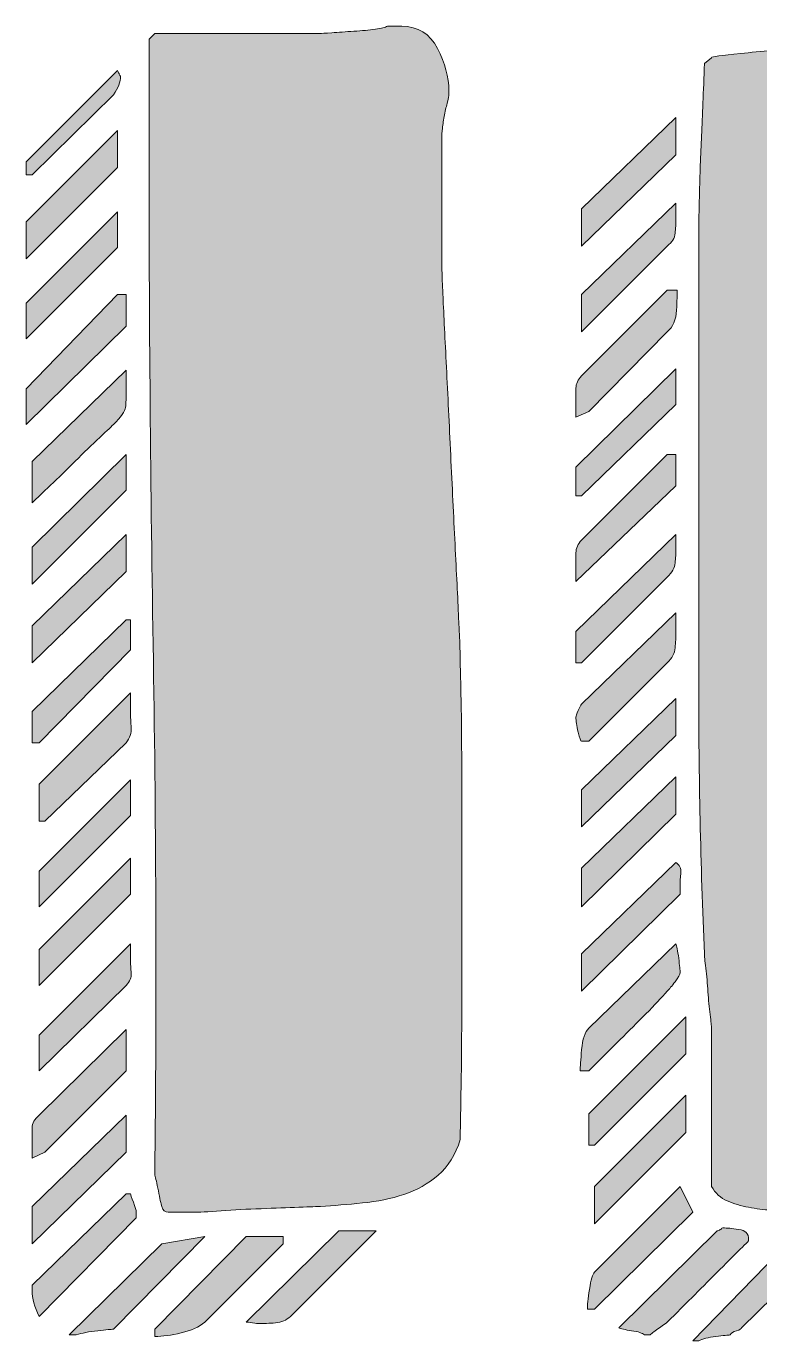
# Model space of a CAD drawing. Header units: inches. Extents: x 61 to 439, y -460 to -39.
# Drawn here: x 195.1 to 250, y -450.1 to -351.6 of the extents above; entities that cross this region are included whole.
import ezdxf

# ---------------------------------------------------------------- set-up
doc = ezdxf.new("R2010")
doc.units = ezdxf.units.IN
doc.header["$MEASUREMENT"] = 0
doc.layers.add('Layer 1', color=7, linetype='Continuous')

# ---------------------------------------------------------------- blocks, each defined once
blk = doc.blocks.new('block 3')
at = {"layer": 'Layer 1', "true_color": 0x0b0b0b}
h = blk.add_hatch(color=28, dxfattribs=at)
h.dxf.hatch_style = 2
edge = h.paths.add_edge_path()
edge.add_spline(control_points=[(201.902, -354.882), (201.902, -354.953), (201.938, -355.026), (202.011, -355.096), (202.011, -355.167), (202.045, -355.24), (202.117, -355.31), (202.117, -355.738), (201.938, -356.203), (201.583, -356.701), (201.583, -356.701), (195.484, -362.692), (195.484, -362.692), (195.484, -362.692), (195.056, -362.692), (195.056, -362.692), (195.056, -362.692), (195.056, -361.73), (195.056, -361.73), (195.056, -361.73), (201.902, -354.882), (201.902, -354.882)], knot_values=[0, 0, 0, 0, 1, 1, 1, 2, 2, 2, 3, 3, 3, 4, 4, 4, 5, 5, 5, 6, 6, 6, 7, 7, 7, 7], degree=3, periodic=1)
h.paths.add_polyline_path([(201.902, -359.376), (201.902, -362.158), (195.056, -369.005), (195.056, -366.223)])
h.paths.add_polyline_path([(201.902, -365.474), (201.902, -368.149), (195.056, -374.998), (195.056, -372.322)])
h.paths.add_polyline_path([(201.902, -371.681), (202.545, -371.681), (202.545, -374.035), (195.056, -381.417), (195.056, -378.743)])
edge = h.paths.add_edge_path()
edge.add_spline(control_points=[(202.545, -377.351), (202.545, -377.351), (202.545, -378.743), (202.545, -378.743), (202.545, -379.384), (202.527, -379.849), (202.491, -380.134), (202.455, -380.419), (202.151, -380.847), (201.583, -381.417), (201.367, -381.631), (200.957, -382.024), (200.35, -382.594), (199.745, -383.166), (199.12, -383.771), (198.479, -384.413), (197.838, -385.055), (197.231, -385.643), (196.66, -386.178), (196.089, -386.714), (195.697, -387.088), (195.484, -387.302), (195.484, -387.302), (195.484, -384.199), (195.484, -384.199), (195.484, -384.199), (202.545, -377.351), (202.545, -377.351)], knot_values=[0, 0, 0, 0, 1, 1, 1, 2, 2, 2, 3, 3, 3, 4, 4, 4, 5, 5, 5, 6, 6, 6, 7, 7, 7, 8, 8, 8, 9, 9, 9, 9], degree=3, periodic=1)
h.paths.add_polyline_path([(202.545, -383.664), (202.545, -386.339), (195.484, -393.401), (195.484, -390.619)])
h.paths.add_polyline_path([(202.545, -389.656), (202.545, -392.438), (195.484, -399.285), (195.484, -396.503)])
h.paths.add_polyline_path([(202.545, -396.076), (202.865, -396.076), (202.865, -398.323), (196.018, -405.278), (195.484, -405.278), (195.484, -402.924)])
edge = h.paths.add_edge_path()
edge.add_spline(control_points=[(202.545, -429.887), (202.545, -429.887), (196.447, -435.986), (196.447, -435.986), (196.447, -435.986), (195.484, -436.414), (195.484, -436.414), (195.484, -436.414), (195.484, -435.237), (195.484, -435.237), (195.484, -434.88), (195.484, -434.525), (195.484, -434.167), (195.484, -433.811), (195.661, -433.49), (196.018, -433.204), (196.018, -433.204), (202.545, -426.784), (202.545, -426.784), (202.545, -426.784), (202.545, -429.887), (202.545, -429.887)], knot_values=[0, 0, 0, 0, 1, 1, 1, 2, 2, 2, 3, 3, 3, 4, 4, 4, 5, 5, 5, 6, 6, 6, 7, 7, 7, 7], degree=3, periodic=1)
h.paths.add_polyline_path([(202.545, -433.204), (202.545, -435.986), (195.484, -442.834), (195.484, -440.051)])
edge = h.paths.add_edge_path()
edge.add_spline(control_points=[(195.484, -445.936), (195.484, -445.936), (202.545, -439.089), (202.545, -439.089), (202.545, -439.089), (202.652, -439.089), (202.652, -439.089), (202.652, -439.089), (202.865, -439.089), (202.865, -439.089), (202.865, -439.161), (202.935, -439.375), (203.08, -439.731), (203.221, -440.087), (203.293, -440.336), (203.293, -440.48), (203.293, -440.48), (203.293, -440.8), (203.293, -440.8), (203.293, -440.8), (203.293, -440.908), (203.293, -440.908), (203.293, -440.908), (196.018, -448.29), (196.018, -448.29), (195.661, -447.576), (195.484, -446.934), (195.484, -446.364), (195.484, -446.364), (195.484, -445.936), (195.484, -445.936)], knot_values=[0, 0, 0, 0, 1, 1, 1, 2, 2, 2, 3, 3, 3, 4, 4, 4, 5, 5, 5, 6, 6, 6, 7, 7, 7, 8, 8, 8, 9, 9, 9, 10, 10, 10, 10], degree=3, periodic=1)
edge = h.paths.add_edge_path()
edge.add_spline(control_points=[(202.865, -401.533), (202.865, -401.533), (202.865, -402.924), (202.865, -402.924), (202.865, -403.352), (202.883, -403.763), (202.919, -404.154), (202.953, -404.547), (202.829, -404.922), (202.545, -405.278), (202.545, -405.278), (196.447, -411.162), (196.447, -411.162), (196.447, -411.162), (196.018, -411.162), (196.018, -411.162), (196.018, -411.162), (196.018, -408.38), (196.018, -408.38), (196.018, -408.38), (202.865, -401.533), (202.865, -401.533)], knot_values=[0, 0, 0, 0, 1, 1, 1, 2, 2, 2, 3, 3, 3, 4, 4, 4, 5, 5, 5, 6, 6, 6, 7, 7, 7, 7], degree=3, periodic=1)
h.paths.add_polyline_path([(202.865, -408.06), (202.865, -410.734), (196.018, -417.582), (196.018, -414.907)])
h.paths.add_polyline_path([(202.865, -413.944), (202.865, -416.619), (196.018, -423.468), (196.018, -420.792)])
edge = h.paths.add_edge_path()
edge.add_spline(control_points=[(202.865, -420.364), (202.865, -420.364), (202.865, -421.434), (202.865, -421.434), (202.865, -421.863), (202.883, -422.236), (202.919, -422.558), (202.953, -422.879), (202.829, -423.183), (202.545, -423.468), (202.545, -423.468), (196.018, -429.887), (196.018, -429.887), (196.018, -429.887), (196.018, -427.212), (196.018, -427.212), (196.018, -427.212), (202.865, -420.364), (202.865, -420.364)], knot_values=[0, 0, 0, 0, 1, 1, 1, 2, 2, 2, 3, 3, 3, 4, 4, 4, 5, 5, 5, 6, 6, 6, 6], degree=3, periodic=1)
edge = h.paths.add_edge_path()
edge.add_spline(control_points=[(208.429, -442.299), (208.429, -442.299), (201.583, -449.254), (201.583, -449.254), (201.438, -449.254), (201.046, -449.288), (200.405, -449.361), (199.763, -449.431), (199.229, -449.537), (198.8, -449.681), (198.8, -449.681), (198.479, -449.681), (198.479, -449.681), (198.479, -449.681), (198.266, -449.681), (198.266, -449.681), (198.266, -449.681), (205.219, -442.834), (205.219, -442.834), (205.219, -442.834), (208.429, -442.299), (208.429, -442.299)], knot_values=[0, 0, 0, 0, 1, 1, 1, 2, 2, 2, 3, 3, 3, 4, 4, 4, 5, 5, 5, 6, 6, 6, 7, 7, 7, 7], degree=3, periodic=1)
edge = h.paths.add_edge_path()
edge.add_spline(control_points=[(204.684, -437.698), (204.827, -424.788), (204.791, -411.93), (204.578, -399.126), (204.365, -386.322), (204.256, -373.392), (204.256, -360.338), (204.256, -360.338), (204.256, -352.528), (204.256, -352.528), (204.256, -352.528), (204.684, -352.1), (204.684, -352.1), (204.684, -352.1), (217.097, -352.1), (217.097, -352.1), (217.167, -352.1), (217.453, -352.083), (217.953, -352.047), (218.45, -352.011), (219.005, -351.976), (219.612, -351.939), (220.217, -351.904), (220.751, -351.851), (221.216, -351.779), (221.678, -351.709), (221.982, -351.636), (222.124, -351.565), (222.124, -351.565), (223.196, -351.565), (223.196, -351.565), (224.408, -351.565), (225.298, -352.118), (225.869, -353.224), (226.44, -354.33), (226.726, -355.381), (226.726, -356.379), (226.726, -356.379), (226.726, -356.701), (226.726, -356.701), (226.726, -356.772), (226.689, -356.951), (226.619, -357.236), (226.547, -357.521), (226.474, -357.843), (226.406, -358.199), (226.334, -358.556), (226.279, -358.894), (226.245, -359.215), (226.207, -359.536), (226.191, -359.733), (226.191, -359.804), (226.191, -359.804), (226.191, -364.512), (226.191, -364.512), (226.191, -364.512), (226.191, -369.005), (226.191, -369.005), (226.191, -369.505), (226.227, -370.522), (226.297, -372.055), (226.368, -373.589), (226.458, -375.409), (226.565, -377.511), (226.673, -379.617), (226.78, -381.828), (226.886, -384.146), (226.993, -386.465), (227.102, -388.677), (227.208, -390.779), (227.315, -392.884), (227.403, -394.703), (227.475, -396.236), (227.546, -397.771), (227.582, -398.788), (227.582, -399.285), (227.582, -399.499), (227.598, -400.321), (227.636, -401.747), (227.67, -403.174), (227.688, -404.849), (227.688, -406.775), (227.688, -408.702), (227.688, -410.628), (227.688, -412.553), (227.688, -414.479), (227.688, -416.014), (227.688, -417.155), (227.688, -417.796), (227.688, -418.973), (227.688, -420.686), (227.688, -422.397), (227.688, -424.199), (227.688, -426.089), (227.688, -427.979), (227.67, -429.78), (227.636, -431.492), (227.598, -433.204), (227.582, -434.381), (227.582, -435.023), (227.224, -436.165), (226.673, -437.055), (225.924, -437.698), (225.174, -438.34), (224.319, -438.821), (223.357, -439.142), (222.392, -439.463), (221.358, -439.678), (220.253, -439.784), (219.145, -439.892), (218.094, -439.98), (217.097, -440.051), (216.882, -440.051), (216.347, -440.069), (215.491, -440.106), (214.635, -440.14), (213.69, -440.175), (212.657, -440.212), (211.621, -440.247), (210.622, -440.301), (209.659, -440.373), (208.696, -440.443), (207.965, -440.48), (207.466, -440.48), (207.466, -440.48), (206.503, -440.48), (206.503, -440.48), (206.218, -440.48), (205.951, -440.48), (205.701, -440.48), (205.45, -440.48), (205.289, -440.336), (205.219, -440.051), (205.149, -439.837), (205.06, -439.446), (204.952, -438.874), (204.845, -438.305), (204.755, -437.912), (204.684, -437.698)], knot_values=[0, 0, 0, 0, 1, 1, 1, 2, 2, 2, 3, 3, 3, 4, 4, 4, 5, 5, 5, 6, 6, 6, 7, 7, 7, 8, 8, 8, 9, 9, 9, 10, 10, 10, 11, 11, 11, 12, 12, 12, 13, 13, 13, 14, 14, 14, 15, 15, 15, 16, 16, 16, 17, 17, 17, 18, 18, 18, 19, 19, 19, 20, 20, 20, 21, 21, 21, 22, 22, 22, 23, 23, 23, 24, 24, 24, 25, 25, 25, 26, 26, 26, 27, 27, 27, 28, 28, 28, 29, 29, 29, 30, 30, 30, 31, 31, 31, 32, 32, 32, 33, 33, 33, 34, 34, 34, 35, 35, 35, 36, 36, 36, 37, 37, 37, 38, 38, 38, 39, 39, 39, 40, 40, 40, 41, 41, 41, 42, 42, 42, 43, 43, 43, 44, 44, 44, 45, 45, 45, 46, 46, 46, 46], degree=3, periodic=1)
edge = h.paths.add_edge_path()
edge.add_spline(control_points=[(211.533, -442.299), (211.533, -442.299), (214.315, -442.299), (214.315, -442.299), (214.315, -442.299), (214.315, -442.834), (214.315, -442.834), (214.315, -442.834), (208.429, -448.718), (208.429, -448.718), (208.001, -449.075), (207.414, -449.342), (206.664, -449.521), (205.914, -449.698), (205.255, -449.789), (204.684, -449.789), (204.684, -449.789), (204.684, -449.254), (204.684, -449.254), (204.684, -449.254), (211.533, -442.299), (211.533, -442.299)], knot_values=[0, 0, 0, 0, 1, 1, 1, 2, 2, 2, 3, 3, 3, 4, 4, 4, 5, 5, 5, 6, 6, 6, 7, 7, 7, 7], degree=3, periodic=1)
edge = h.paths.add_edge_path()
edge.add_spline(control_points=[(221.27, -441.871), (221.27, -441.871), (214.85, -448.29), (214.85, -448.29), (214.564, -448.575), (214.188, -448.735), (213.726, -448.772), (213.262, -448.807), (212.851, -448.826), (212.496, -448.826), (212.423, -448.826), (212.263, -448.807), (212.013, -448.772), (211.764, -448.735), (211.603, -448.718), (211.533, -448.718), (211.533, -448.718), (218.488, -441.871), (218.488, -441.871), (218.488, -441.871), (221.27, -441.871), (221.27, -441.871)], knot_values=[0, 0, 0, 0, 1, 1, 1, 2, 2, 2, 3, 3, 3, 4, 4, 4, 5, 5, 5, 6, 6, 6, 7, 7, 7, 7], degree=3, periodic=1)
h = blk.add_hatch(color=28, dxfattribs=at)
h.dxf.hatch_style = 2
edge = h.paths.add_edge_path()
edge.add_spline(control_points=[(243.846, -371.359), (243.846, -371.646), (243.828, -372.145), (243.792, -372.858), (243.756, -373.571), (243.525, -374.106), (243.096, -374.462), (243.096, -374.462), (237.213, -380.454), (237.213, -380.454), (237.213, -380.454), (236.25, -380.882), (236.25, -380.882), (236.25, -380.882), (236.25, -379.812), (236.25, -379.812), (236.25, -379.384), (236.25, -379.01), (236.25, -378.688), (236.25, -378.368), (236.39, -378.065), (236.678, -377.78), (236.678, -377.78), (243.096, -371.359), (243.096, -371.359), (243.096, -371.359), (243.846, -371.359), (243.846, -371.359)], knot_values=[0, 0, 0, 0, 1, 1, 1, 2, 2, 2, 3, 3, 3, 4, 4, 4, 5, 5, 5, 6, 6, 6, 7, 7, 7, 8, 8, 8, 9, 9, 9, 9], degree=3, periodic=1)
h.paths.add_polyline_path([(243.74, -377.244), (243.74, -379.919), (236.678, -386.767), (236.25, -386.767), (236.25, -384.627)])
edge = h.paths.add_edge_path()
edge.add_spline(control_points=[(243.74, -383.664), (243.74, -383.664), (243.74, -386.018), (243.74, -386.018), (243.74, -386.018), (236.25, -393.187), (236.25, -393.187), (236.25, -393.187), (236.25, -392.117), (236.25, -392.117), (236.25, -391.76), (236.25, -391.405), (236.25, -391.047), (236.25, -390.691), (236.39, -390.37), (236.678, -390.084), (236.678, -390.084), (243.096, -383.664), (243.096, -383.664), (243.096, -383.664), (243.74, -383.664), (243.74, -383.664)], knot_values=[0, 0, 0, 0, 1, 1, 1, 2, 2, 2, 3, 3, 3, 4, 4, 4, 5, 5, 5, 6, 6, 6, 7, 7, 7, 7], degree=3, periodic=1)
edge = h.paths.add_edge_path()
edge.add_spline(control_points=[(243.74, -389.656), (243.74, -389.656), (243.74, -390.726), (243.74, -390.726), (243.74, -391.084), (243.722, -391.44), (243.685, -391.796), (243.649, -392.153), (243.452, -392.51), (243.096, -392.866), (243.096, -392.866), (236.678, -399.285), (236.678, -399.285), (236.678, -399.285), (236.25, -399.285), (236.25, -399.285), (236.25, -399.285), (236.25, -396.931), (236.25, -396.931), (236.25, -396.931), (243.74, -389.656), (243.74, -389.656)], knot_values=[0, 0, 0, 0, 1, 1, 1, 2, 2, 2, 3, 3, 3, 4, 4, 4, 5, 5, 5, 6, 6, 6, 7, 7, 7, 7], degree=3, periodic=1)
edge = h.paths.add_edge_path()
edge.add_spline(control_points=[(236.25, -403.352), (236.25, -403.282), (236.302, -403.121), (236.411, -402.87), (236.517, -402.621), (236.606, -402.46), (236.678, -402.389), (236.678, -402.389), (243.74, -395.54), (243.74, -395.54), (243.74, -395.54), (243.74, -396.931), (243.74, -396.931), (243.74, -397.36), (243.722, -397.771), (243.685, -398.163), (243.649, -398.555), (243.452, -398.93), (243.096, -399.285), (243.096, -399.285), (237.213, -405.17), (237.213, -405.17), (237.213, -405.17), (236.678, -405.17), (236.678, -405.17), (236.606, -405.17), (236.517, -404.94), (236.411, -404.475), (236.302, -404.012), (236.25, -403.637), (236.25, -403.352)], knot_values=[0, 0, 0, 0, 1, 1, 1, 2, 2, 2, 3, 3, 3, 4, 4, 4, 5, 5, 5, 6, 6, 6, 7, 7, 7, 8, 8, 8, 9, 9, 9, 10, 10, 10, 10], degree=3, periodic=1)
edge = h.paths.add_edge_path()
edge.add_spline(control_points=[(243.74, -420.364), (243.81, -420.508), (243.88, -420.864), (243.953, -421.434), (244.023, -422.006), (244.059, -422.362), (244.059, -422.504), (244.059, -422.647), (243.935, -422.879), (243.685, -423.199), (243.434, -423.521), (243.239, -423.753), (243.096, -423.895), (242.668, -424.395), (242.134, -424.965), (241.492, -425.607), (240.849, -426.249), (240.208, -426.891), (239.567, -427.533), (239.567, -427.533), (237.213, -429.887), (237.213, -429.887), (237.213, -429.887), (236.569, -429.887), (236.569, -429.887), (236.569, -429.603), (236.606, -429.068), (236.678, -428.282), (236.748, -427.498), (236.927, -426.963), (237.213, -426.677), (237.213, -426.677), (243.74, -420.364), (243.74, -420.364)], knot_values=[0, 0, 0, 0, 1, 1, 1, 2, 2, 2, 3, 3, 3, 4, 4, 4, 5, 5, 5, 6, 6, 6, 7, 7, 7, 8, 8, 8, 9, 9, 9, 10, 10, 10, 11, 11, 11, 11], degree=3, periodic=1)
h.paths.add_polyline_path([(243.74, -358.413), (243.74, -361.195), (236.678, -368.042), (236.678, -365.26)])
edge = h.paths.add_edge_path()
edge.add_spline(control_points=[(243.74, -364.832), (243.74, -364.832), (243.74, -366.009), (243.74, -366.009), (243.74, -366.367), (243.722, -366.724), (243.685, -367.08), (243.649, -367.437), (243.452, -367.758), (243.096, -368.042), (243.096, -368.042), (236.678, -374.462), (236.678, -374.462), (236.678, -374.462), (236.678, -371.681), (236.678, -371.681), (236.678, -371.681), (243.74, -364.832), (243.74, -364.832)], knot_values=[0, 0, 0, 0, 1, 1, 1, 2, 2, 2, 3, 3, 3, 4, 4, 4, 5, 5, 5, 6, 6, 6, 6], degree=3, periodic=1)
h.paths.add_polyline_path([(243.74, -401.961), (243.74, -404.743), (236.678, -411.591), (236.678, -408.809)])
h.paths.add_polyline_path([(243.74, -407.846), (243.74, -410.628), (236.678, -417.582), (236.678, -414.693)])
edge = h.paths.add_edge_path()
edge.add_spline(control_points=[(243.74, -414.265), (244.023, -414.409), (244.148, -414.676), (244.114, -415.068), (244.077, -415.461), (244.059, -415.728), (244.059, -415.87), (244.059, -415.87), (244.059, -416.619), (244.059, -416.619), (244.059, -416.619), (236.678, -423.895), (236.678, -423.895), (236.678, -423.895), (236.678, -421.113), (236.678, -421.113), (236.678, -421.113), (243.74, -414.265), (243.74, -414.265)], knot_values=[0, 0, 0, 0, 1, 1, 1, 2, 2, 2, 3, 3, 3, 4, 4, 4, 5, 5, 5, 6, 6, 6, 6], degree=3, periodic=1)
edge = h.paths.add_edge_path()
edge.add_spline(control_points=[(245.022, -440.48), (245.022, -440.48), (237.641, -447.755), (237.641, -447.755), (237.641, -447.755), (237.106, -447.755), (237.106, -447.755), (237.106, -447.47), (237.158, -446.969), (237.265, -446.258), (237.373, -445.543), (237.496, -445.116), (237.641, -444.973), (237.641, -444.973), (244.059, -438.554), (244.059, -438.554), (244.059, -438.554), (245.022, -440.48), (245.022, -440.48)], knot_values=[0, 0, 0, 0, 1, 1, 1, 2, 2, 2, 3, 3, 3, 4, 4, 4, 5, 5, 5, 6, 6, 6, 6], degree=3, periodic=1)
h.paths.add_polyline_path([(244.487, -425.822), (244.487, -428.603), (237.641, -435.451), (237.213, -435.451), (237.213, -433.097)])
h.paths.add_polyline_path([(244.487, -431.706), (244.487, -434.488), (237.641, -441.336), (237.641, -438.554)])
edge = h.paths.add_edge_path()
edge.add_spline(control_points=[(246.841, -441.871), (246.912, -441.871), (246.984, -441.833), (247.056, -441.764), (247.127, -441.764), (247.163, -441.745), (247.163, -441.71), (247.163, -441.674), (247.197, -441.657), (247.269, -441.657), (247.555, -441.657), (247.947, -441.692), (248.447, -441.764), (248.946, -441.833), (249.195, -442.085), (249.195, -442.513), (249.195, -442.513), (249.195, -442.619), (249.195, -442.619), (248.982, -442.834), (248.57, -443.244), (247.965, -443.85), (247.358, -444.456), (246.735, -445.081), (246.094, -445.722), (245.45, -446.364), (244.843, -446.969), (244.274, -447.541), (243.701, -448.111), (243.311, -448.504), (243.096, -448.718), (243.026, -448.789), (242.829, -448.932), (242.509, -449.146), (242.188, -449.361), (241.955, -449.537), (241.814, -449.681), (241.814, -449.681), (241.492, -449.681), (241.492, -449.681), (241.492, -449.681), (241.386, -449.681), (241.386, -449.681), (241.241, -449.537), (240.919, -449.431), (240.423, -449.361), (239.922, -449.288), (239.601, -449.217), (239.46, -449.146), (239.46, -449.146), (246.841, -441.871), (246.841, -441.871)], knot_values=[0, 0, 0, 0, 1, 1, 1, 2, 2, 2, 3, 3, 3, 4, 4, 4, 5, 5, 5, 6, 6, 6, 7, 7, 7, 8, 8, 8, 9, 9, 9, 10, 10, 10, 11, 11, 11, 12, 12, 12, 13, 13, 13, 14, 14, 14, 15, 15, 15, 16, 16, 16, 17, 17, 17, 17], degree=3, periodic=1)
edge = h.paths.add_edge_path()
edge.add_spline(control_points=[(254.653, -443.262), (254.653, -443.262), (248.661, -449.146), (248.661, -449.146), (248.661, -449.217), (248.536, -449.288), (248.287, -449.361), (248.035, -449.431), (247.875, -449.537), (247.804, -449.681), (247.661, -449.681), (247.306, -449.716), (246.735, -449.789), (246.164, -449.859), (245.736, -449.966), (245.45, -450.109), (245.45, -450.109), (245.237, -450.109), (245.237, -450.109), (245.237, -450.109), (245.022, -450.109), (245.022, -450.109), (245.022, -450.109), (252.299, -442.619), (252.299, -442.619), (252.299, -442.619), (254.653, -443.262), (254.653, -443.262)], knot_values=[0, 0, 0, 0, 1, 1, 1, 2, 2, 2, 3, 3, 3, 4, 4, 4, 5, 5, 5, 6, 6, 6, 7, 7, 7, 8, 8, 8, 9, 9, 9, 9], degree=3, periodic=1)
edge = h.paths.add_edge_path()
edge.add_spline(control_points=[(246.413, -426.677), (246.413, -426.535), (246.377, -426.195), (246.307, -425.661), (246.234, -425.126), (246.182, -424.555), (246.146, -423.949), (246.11, -423.343), (246.055, -422.755), (245.985, -422.183), (245.915, -421.613), (245.878, -421.257), (245.878, -421.113), (245.593, -414.409), (245.45, -407.722), (245.45, -401.051), (245.45, -394.383), (245.45, -387.66), (245.45, -380.882), (245.45, -380.882), (245.45, -368.042), (245.45, -368.042), (245.45, -367.044), (245.468, -365.779), (245.505, -364.244), (245.539, -362.71), (245.593, -361.213), (245.665, -359.751), (245.736, -358.289), (245.806, -356.487), (245.878, -354.347), (245.878, -354.347), (246.413, -353.919), (246.413, -353.919), (246.413, -353.849), (247.145, -353.741), (248.608, -353.597), (250.068, -353.456), (251.798, -353.314), (253.796, -353.17), (255.793, -353.028), (257.845, -352.886), (259.95, -352.742), (262.052, -352.599), (263.783, -352.528), (265.138, -352.528), (265.208, -352.528), (265.476, -352.528), (265.942, -352.528), (266.404, -352.528), (266.957, -352.511), (267.6, -352.475), (268.241, -352.44), (268.883, -352.42), (269.526, -352.42), (270.167, -352.42), (270.702, -352.42), (271.13, -352.42), (271.558, -352.42), (272.163, -352.42), (272.949, -352.42), (273.733, -352.42), (274.517, -352.44), (275.303, -352.475), (276.087, -352.511), (276.783, -352.528), (277.39, -352.528), (277.995, -352.528), (278.369, -352.528), (278.513, -352.528), (279.012, -352.528), (279.975, -352.546), (281.402, -352.581), (282.827, -352.618), (284.345, -352.654), (285.949, -352.689), (287.555, -352.725), (289.069, -352.778), (290.496, -352.849), (291.923, -352.921), (292.92, -352.956), (293.493, -352.956), (294.42, -354.24), (294.973, -355.81), (295.152, -357.664), (295.328, -359.519), (295.419, -361.231), (295.419, -362.8), (295.419, -364.227), (295.222, -365.386), (294.83, -366.277), (294.438, -367.17), (293.867, -367.882), (293.119, -368.417), (292.369, -368.952), (291.477, -369.363), (290.444, -369.648), (289.408, -369.933), (288.285, -370.182), (287.073, -370.396), (286.715, -370.469), (286.019, -370.54), (284.986, -370.61), (283.951, -370.683), (283.292, -370.717), (283.006, -370.717), (282.435, -370.789), (281.384, -370.843), (279.85, -370.878), (278.316, -370.915), (276.694, -370.968), (274.982, -371.039), (273.271, -371.11), (271.665, -371.164), (270.167, -371.198), (268.67, -371.236), (267.6, -371.289), (266.957, -371.359), (266.957, -371.359), (266.957, -374.998), (266.957, -374.998), (266.957, -375.569), (266.975, -376.299), (267.011, -377.191), (267.045, -378.083), (267.1, -378.921), (267.172, -379.705), (267.242, -380.633), (267.313, -381.631), (267.385, -382.702), (267.385, -382.702), (267.92, -383.236), (267.92, -383.236), (267.92, -383.236), (271.88, -383.236), (271.88, -383.236), (274.447, -383.236), (277.016, -383.148), (279.583, -382.969), (282.152, -382.791), (284.719, -382.702), (287.288, -382.702), (288.5, -382.702), (289.533, -382.791), (290.389, -382.969), (291.246, -383.148), (291.851, -383.843), (292.209, -385.055), (292.209, -385.341), (292.279, -385.697), (292.424, -386.125), (292.492, -386.339), (292.53, -386.553), (292.53, -386.767), (292.53, -386.767), (292.53, -398.751), (292.53, -398.751), (292.53, -399.678), (292.012, -400.57), (290.978, -401.425), (289.943, -402.282), (288.962, -402.71), (288.036, -402.71), (288.036, -402.71), (267.385, -402.71), (267.385, -402.71), (267.385, -402.71), (267.385, -433.097), (267.385, -433.097), (267.385, -433.241), (267.331, -433.739), (267.224, -434.595), (267.118, -435.451), (267.027, -436.057), (266.957, -436.414), (266.885, -437.269), (266.422, -438.163), (265.566, -439.089), (265.423, -439.232), (265.192, -439.446), (264.87, -439.731), (264.551, -440.015), (264.352, -440.159), (264.281, -440.159), (264.281, -440.159), (255.081, -440.159), (255.081, -440.159), (254.866, -440.515), (254.669, -440.729), (254.492, -440.8), (254.313, -440.871), (254.046, -440.908), (253.69, -440.908), (253.69, -440.908), (253.262, -440.908), (253.262, -440.908), (253.189, -440.908), (253.029, -440.835), (252.779, -440.694), (252.53, -440.55), (252.369, -440.48), (252.299, -440.48), (251.871, -440.408), (251.388, -440.354), (250.854, -440.319), (250.319, -440.283), (249.766, -440.212), (249.195, -440.106), (248.624, -439.998), (248.09, -439.837), (247.591, -439.623), (247.091, -439.41), (246.699, -439.053), (246.413, -438.554), (246.413, -438.554), (246.413, -426.677), (246.413, -426.677)], knot_values=[0, 0, 0, 0, 1, 1, 1, 2, 2, 2, 3, 3, 3, 4, 4, 4, 5, 5, 5, 6, 6, 6, 7, 7, 7, 8, 8, 8, 9, 9, 9, 10, 10, 10, 11, 11, 11, 12, 12, 12, 13, 13, 13, 14, 14, 14, 15, 15, 15, 16, 16, 16, 17, 17, 17, 18, 18, 18, 19, 19, 19, 20, 20, 20, 21, 21, 21, 22, 22, 22, 23, 23, 23, 24, 24, 24, 25, 25, 25, 26, 26, 26, 27, 27, 27, 28, 28, 28, 29, 29, 29, 30, 30, 30, 31, 31, 31, 32, 32, 32, 33, 33, 33, 34, 34, 34, 35, 35, 35, 36, 36, 36, 37, 37, 37, 38, 38, 38, 39, 39, 39, 40, 40, 40, 41, 41, 41, 42, 42, 42, 43, 43, 43, 44, 44, 44, 45, 45, 45, 46, 46, 46, 47, 47, 47, 48, 48, 48, 49, 49, 49, 50, 50, 50, 51, 51, 51, 52, 52, 52, 53, 53, 53, 54, 54, 54, 55, 55, 55, 56, 56, 56, 57, 57, 57, 58, 58, 58, 59, 59, 59, 60, 60, 60, 61, 61, 61, 62, 62, 62, 63, 63, 63, 64, 64, 64, 65, 65, 65, 66, 66, 66, 67, 67, 67, 68, 68, 68, 69, 69, 69, 70, 70, 70, 71, 71, 71, 72, 72, 72, 72], degree=3, periodic=1)
edge = h.paths.add_edge_path()
edge.add_spline(control_points=[(258.719, -442.299), (258.719, -442.299), (261.501, -442.299), (261.501, -442.299), (261.501, -442.299), (254.653, -449.146), (254.653, -449.146), (254.295, -449.502), (253.833, -449.698), (253.262, -449.735), (252.691, -449.771), (252.227, -449.789), (251.871, -449.789), (251.871, -449.789), (251.871, -449.146), (251.871, -449.146), (251.871, -449.146), (258.719, -442.299), (258.719, -442.299)], knot_values=[0, 0, 0, 0, 1, 1, 1, 2, 2, 2, 3, 3, 3, 4, 4, 4, 5, 5, 5, 6, 6, 6, 6], degree=3, periodic=1)
edge = h.paths.add_edge_path()
edge.add_spline(control_points=[(268.776, -379.491), (268.776, -379.491), (268.776, -379.171), (268.776, -379.171), (268.776, -379.171), (268.776, -378.528), (268.776, -378.528), (268.847, -378.244), (268.937, -377.816), (269.044, -377.244), (269.15, -376.674), (269.239, -376.389), (269.311, -376.389), (269.454, -376.175), (269.687, -375.872), (270.006, -375.479), (270.328, -375.088), (270.65, -374.713), (270.969, -374.355), (271.291, -374), (271.592, -373.697), (271.88, -373.446), (272.163, -373.196), (272.342, -373.071), (272.415, -373.071), (272.415, -373.071), (275.197, -373.071), (275.197, -373.071), (275.197, -373.071), (268.776, -379.491), (268.776, -379.491)], knot_values=[0, 0, 0, 0, 1, 1, 1, 2, 2, 2, 3, 3, 3, 4, 4, 4, 5, 5, 5, 6, 6, 6, 7, 7, 7, 8, 8, 8, 9, 9, 9, 10, 10, 10, 10], degree=3, periodic=1)
edge = h.paths.add_edge_path()
edge.add_spline(control_points=[(268.776, -407.846), (268.776, -407.775), (268.847, -407.65), (268.991, -407.471), (269.132, -407.294), (269.239, -407.168), (269.311, -407.097), (269.526, -406.74), (269.934, -406.278), (270.541, -405.706), (271.146, -405.136), (271.522, -404.814), (271.665, -404.743), (271.665, -404.743), (272.2, -404.743), (272.2, -404.743), (272.342, -404.743), (272.467, -404.726), (272.575, -404.689), (272.682, -404.654), (272.805, -404.635), (272.949, -404.635), (273.092, -404.635), (273.323, -404.654), (273.645, -404.689), (273.966, -404.726), (274.196, -404.743), (274.34, -404.743), (274.34, -404.743), (269.311, -409.771), (269.311, -409.771), (269.239, -409.63), (269.132, -409.308), (268.991, -408.809), (268.847, -408.31), (268.776, -407.989), (268.776, -407.846)], knot_values=[0, 0, 0, 0, 1, 1, 1, 2, 2, 2, 3, 3, 3, 4, 4, 4, 5, 5, 5, 6, 6, 6, 7, 7, 7, 8, 8, 8, 9, 9, 9, 10, 10, 10, 11, 11, 11, 12, 12, 12, 12], degree=3, periodic=1)
edge = h.paths.add_edge_path()
edge.add_spline(control_points=[(277.979, -404.743), (277.979, -404.743), (280.652, -404.743), (280.652, -404.743), (280.652, -404.743), (273.806, -411.591), (273.806, -411.591), (273.448, -411.948), (272.983, -412.125), (272.415, -412.125), (271.986, -412.125), (271.558, -411.948), (271.13, -411.591), (271.13, -411.591), (277.979, -404.743), (277.979, -404.743)], knot_values=[0, 0, 0, 0, 1, 1, 1, 2, 2, 2, 3, 3, 3, 4, 4, 4, 5, 5, 5, 5], degree=3, periodic=1)
h.paths.add_polyline_path([(281.189, -373.071), (274.34, -379.919), (271.665, -379.919), (278.513, -373.071)])
edge = h.paths.add_edge_path()
edge.add_spline(control_points=[(286.645, -404.743), (286.645, -404.743), (286.645, -405.17), (286.645, -405.17), (285.931, -405.885), (285.342, -406.492), (284.88, -406.989), (284.415, -407.49), (283.917, -407.989), (283.382, -408.488), (282.847, -408.987), (282.401, -409.416), (282.043, -409.771), (281.402, -410.343), (280.795, -410.788), (280.224, -411.109), (279.653, -411.43), (278.976, -411.591), (278.192, -411.591), (278.192, -411.591), (277.122, -411.591), (277.122, -411.591), (277.122, -411.591), (283.969, -404.743), (283.969, -404.743), (283.969, -404.743), (286.645, -404.743), (286.645, -404.743)], knot_values=[0, 0, 0, 0, 1, 1, 1, 2, 2, 2, 3, 3, 3, 4, 4, 4, 5, 5, 5, 6, 6, 6, 7, 7, 7, 8, 8, 8, 9, 9, 9, 9], degree=3, periodic=1)
edge = h.paths.add_edge_path()
edge.add_spline(control_points=[(288.464, -372.108), (288.464, -372.108), (282.043, -378.528), (282.043, -378.528), (282.043, -378.528), (278.513, -379.491), (278.513, -379.491), (278.513, -379.491), (285.36, -372.644), (285.36, -372.644), (285.503, -372.501), (285.859, -372.376), (286.431, -372.269), (287, -372.162), (287.465, -372.108), (287.822, -372.108), (287.822, -372.108), (288.464, -372.108), (288.464, -372.108)], knot_values=[0, 0, 0, 0, 1, 1, 1, 2, 2, 2, 3, 3, 3, 4, 4, 4, 5, 5, 5, 6, 6, 6, 6], degree=3, periodic=1)
at = {"layer": 'Layer 1', "lineweight": 0}
for points in [[(243.74, -358.413), (243.74, -361.195), (236.678, -368.042), (236.678, -365.26), (243.74, -358.413)], [(201.902, -359.376), (201.902, -362.158), (195.056, -369.005), (195.056, -366.223), (201.902, -359.376)], [(201.902, -365.474), (201.902, -368.149), (195.056, -374.998), (195.056, -372.322), (201.902, -365.474)], [(201.902, -371.681), (202.545, -371.681), (202.545, -374.035), (195.056, -381.417), (195.056, -378.743), (201.902, -371.681)], [(243.74, -377.244), (243.74, -379.919), (236.678, -386.767), (236.25, -386.767), (236.25, -384.627), (243.74, -377.244)], [(202.545, -383.664), (202.545, -386.339), (195.484, -393.401), (195.484, -390.619), (202.545, -383.664)], [(202.545, -389.656), (202.545, -392.438), (195.484, -399.285), (195.484, -396.503), (202.545, -389.656)], [(202.545, -396.076), (202.865, -396.076), (202.865, -398.323), (196.018, -405.278), (195.484, -405.278), (195.484, -402.924), (202.545, -396.076)], [(243.74, -401.961), (243.74, -404.743), (236.678, -411.591), (236.678, -408.809), (243.74, -401.961)], [(243.74, -407.846), (243.74, -410.628), (236.678, -417.582), (236.678, -414.693), (243.74, -407.846)], [(202.865, -408.06), (202.865, -410.734), (196.018, -417.582), (196.018, -414.907), (202.865, -408.06)], [(202.865, -413.944), (202.865, -416.619), (196.018, -423.468), (196.018, -420.792), (202.865, -413.944)], [(244.487, -425.822), (244.487, -428.603), (237.641, -435.451), (237.213, -435.451), (237.213, -433.097), (244.487, -425.822)], [(244.487, -431.706), (244.487, -434.488), (237.641, -441.336), (237.641, -438.554), (244.487, -431.706)], [(202.545, -433.204), (202.545, -435.986), (195.484, -442.834), (195.484, -440.051), (202.545, -433.204)]]:
    blk.add_lwpolyline(points, dxfattribs=at)
for points, knots in [([(204.684, -437.698), (204.827, -424.788), (204.791, -411.93), (204.578, -399.126), (204.365, -386.322), (204.256, -373.392), (204.256, -360.338), (204.256, -360.338), (204.256, -352.528), (204.256, -352.528), (204.256, -352.528), (204.684, -352.1), (204.684, -352.1), (204.684, -352.1), (217.097, -352.1), (217.097, -352.1), (217.167, -352.1), (217.453, -352.083), (217.953, -352.047), (218.45, -352.011), (219.005, -351.976), (219.612, -351.939), (220.217, -351.904), (220.751, -351.851), (221.216, -351.779), (221.678, -351.709), (221.982, -351.636), (222.124, -351.565), (222.124, -351.565), (223.196, -351.565), (223.196, -351.565), (224.408, -351.565), (225.298, -352.118), (225.869, -353.224), (226.44, -354.33), (226.726, -355.381), (226.726, -356.379), (226.726, -356.379), (226.726, -356.701), (226.726, -356.701), (226.726, -356.772), (226.689, -356.951), (226.619, -357.236), (226.547, -357.521), (226.474, -357.843), (226.406, -358.199), (226.334, -358.556), (226.279, -358.894), (226.245, -359.215), (226.207, -359.536), (226.191, -359.733), (226.191, -359.804), (226.191, -359.804), (226.191, -364.512), (226.191, -364.512), (226.191, -364.512), (226.191, -369.005), (226.191, -369.005), (226.191, -369.505), (226.227, -370.522), (226.297, -372.055), (226.368, -373.589), (226.458, -375.409), (226.565, -377.511), (226.673, -379.617), (226.78, -381.828), (226.886, -384.146), (226.993, -386.465), (227.102, -388.677), (227.208, -390.779), (227.315, -392.884), (227.403, -394.703), (227.475, -396.236), (227.546, -397.771), (227.582, -398.788), (227.582, -399.285), (227.582, -399.499), (227.598, -400.321), (227.636, -401.747), (227.67, -403.174), (227.688, -404.849), (227.688, -406.775), (227.688, -408.702), (227.688, -410.628), (227.688, -412.553), (227.688, -414.479), (227.688, -416.014), (227.688, -417.155), (227.688, -417.796), (227.688, -418.973), (227.688, -420.686), (227.688, -422.397), (227.688, -424.199), (227.688, -426.089), (227.688, -427.979), (227.67, -429.78), (227.636, -431.492), (227.598, -433.204), (227.582, -434.381), (227.582, -435.023), (227.224, -436.165), (226.673, -437.055), (225.924, -437.698), (225.174, -438.34), (224.319, -438.821), (223.357, -439.142), (222.392, -439.463), (221.358, -439.678), (220.253, -439.784), (219.145, -439.892), (218.094, -439.98), (217.097, -440.051), (216.882, -440.051), (216.347, -440.069), (215.491, -440.106), (214.635, -440.14), (213.69, -440.175), (212.657, -440.212), (211.621, -440.247), (210.622, -440.301), (209.659, -440.373), (208.696, -440.443), (207.965, -440.48), (207.466, -440.48), (207.466, -440.48), (206.503, -440.48), (206.503, -440.48), (206.218, -440.48), (205.951, -440.48), (205.701, -440.48), (205.45, -440.48), (205.289, -440.336), (205.219, -440.051), (205.149, -439.837), (205.06, -439.446), (204.952, -438.874), (204.845, -438.305), (204.755, -437.912), (204.684, -437.698)], [0, 0, 0, 0, 1, 1, 1, 2, 2, 2, 3, 3, 3, 4, 4, 4, 5, 5, 5, 6, 6, 6, 7, 7, 7, 8, 8, 8, 9, 9, 9, 10, 10, 10, 11, 11, 11, 12, 12, 12, 13, 13, 13, 14, 14, 14, 15, 15, 15, 16, 16, 16, 17, 17, 17, 18, 18, 18, 19, 19, 19, 20, 20, 20, 21, 21, 21, 22, 22, 22, 23, 23, 23, 24, 24, 24, 25, 25, 25, 26, 26, 26, 27, 27, 27, 28, 28, 28, 29, 29, 29, 30, 30, 30, 31, 31, 31, 32, 32, 32, 33, 33, 33, 34, 34, 34, 35, 35, 35, 36, 36, 36, 37, 37, 37, 38, 38, 38, 39, 39, 39, 40, 40, 40, 41, 41, 41, 42, 42, 42, 43, 43, 43, 44, 44, 44, 45, 45, 45, 46, 46, 46, 46]), ([(246.413, -426.677), (246.413, -426.535), (246.377, -426.195), (246.307, -425.661), (246.234, -425.126), (246.182, -424.555), (246.146, -423.949), (246.11, -423.343), (246.055, -422.755), (245.985, -422.183), (245.915, -421.613), (245.878, -421.257), (245.878, -421.113), (245.593, -414.409), (245.45, -407.722), (245.45, -401.051), (245.45, -394.383), (245.45, -387.66), (245.45, -380.882), (245.45, -380.882), (245.45, -368.042), (245.45, -368.042), (245.45, -367.044), (245.468, -365.779), (245.505, -364.244), (245.539, -362.71), (245.593, -361.213), (245.665, -359.751), (245.736, -358.289), (245.806, -356.487), (245.878, -354.347), (245.878, -354.347), (246.413, -353.919), (246.413, -353.919), (246.413, -353.849), (247.145, -353.741), (248.608, -353.597), (250.068, -353.456), (251.798, -353.314), (253.796, -353.17), (255.793, -353.028), (257.845, -352.886), (259.95, -352.742), (262.052, -352.599), (263.783, -352.528), (265.138, -352.528), (265.208, -352.528), (265.476, -352.528), (265.942, -352.528), (266.404, -352.528), (266.957, -352.511), (267.6, -352.475), (268.241, -352.44), (268.883, -352.42), (269.526, -352.42), (270.167, -352.42), (270.702, -352.42), (271.13, -352.42), (271.558, -352.42), (272.163, -352.42), (272.949, -352.42), (273.733, -352.42), (274.517, -352.44), (275.303, -352.475), (276.087, -352.511), (276.783, -352.528), (277.39, -352.528), (277.995, -352.528), (278.369, -352.528), (278.513, -352.528), (279.012, -352.528), (279.975, -352.546), (281.402, -352.581), (282.827, -352.618), (284.345, -352.654), (285.949, -352.689), (287.555, -352.725), (289.069, -352.778), (290.496, -352.849), (291.923, -352.921), (292.92, -352.956), (293.493, -352.956), (294.42, -354.24), (294.973, -355.81), (295.152, -357.664), (295.328, -359.519), (295.419, -361.231), (295.419, -362.8), (295.419, -364.227), (295.222, -365.386), (294.83, -366.277), (294.438, -367.17), (293.867, -367.882), (293.119, -368.417), (292.369, -368.952), (291.477, -369.363), (290.444, -369.648), (289.408, -369.933), (288.285, -370.182), (287.073, -370.396), (286.715, -370.469), (286.019, -370.54), (284.986, -370.61), (283.951, -370.683), (283.292, -370.717), (283.006, -370.717), (282.435, -370.789), (281.384, -370.843), (279.85, -370.878), (278.316, -370.915), (276.694, -370.968), (274.982, -371.039), (273.271, -371.11), (271.665, -371.164), (270.167, -371.198), (268.67, -371.236), (267.6, -371.289), (266.957, -371.359), (266.957, -371.359), (266.957, -374.998), (266.957, -374.998), (266.957, -375.569), (266.975, -376.299), (267.011, -377.191), (267.045, -378.083), (267.1, -378.921), (267.172, -379.705), (267.242, -380.633), (267.313, -381.631), (267.385, -382.702), (267.385, -382.702), (267.92, -383.236), (267.92, -383.236), (267.92, -383.236), (271.88, -383.236), (271.88, -383.236), (274.447, -383.236), (277.016, -383.148), (279.583, -382.969), (282.152, -382.791), (284.719, -382.702), (287.288, -382.702), (288.5, -382.702), (289.533, -382.791), (290.389, -382.969), (291.246, -383.148), (291.851, -383.843), (292.209, -385.055), (292.209, -385.341), (292.279, -385.697), (292.424, -386.125), (292.492, -386.339), (292.53, -386.553), (292.53, -386.767), (292.53, -386.767), (292.53, -398.751), (292.53, -398.751), (292.53, -399.678), (292.012, -400.57), (290.978, -401.425), (289.943, -402.282), (288.962, -402.71), (288.036, -402.71), (288.036, -402.71), (267.385, -402.71), (267.385, -402.71), (267.385, -402.71), (267.385, -433.097), (267.385, -433.097), (267.385, -433.241), (267.331, -433.739), (267.224, -434.595), (267.118, -435.451), (267.027, -436.057), (266.957, -436.414), (266.885, -437.269), (266.422, -438.163), (265.566, -439.089), (265.423, -439.232), (265.192, -439.446), (264.87, -439.731), (264.551, -440.015), (264.352, -440.159), (264.281, -440.159), (264.281, -440.159), (255.081, -440.159), (255.081, -440.159), (254.866, -440.515), (254.669, -440.729), (254.492, -440.8), (254.313, -440.871), (254.046, -440.908), (253.69, -440.908), (253.69, -440.908), (253.262, -440.908), (253.262, -440.908), (253.189, -440.908), (253.029, -440.835), (252.779, -440.694), (252.53, -440.55), (252.369, -440.48), (252.299, -440.48), (251.871, -440.408), (251.388, -440.354), (250.854, -440.319), (250.319, -440.283), (249.766, -440.212), (249.195, -440.106), (248.624, -439.998), (248.09, -439.837), (247.591, -439.623), (247.091, -439.41), (246.699, -439.053), (246.413, -438.554), (246.413, -438.554), (246.413, -426.677), (246.413, -426.677)], [0, 0, 0, 0, 1, 1, 1, 2, 2, 2, 3, 3, 3, 4, 4, 4, 5, 5, 5, 6, 6, 6, 7, 7, 7, 8, 8, 8, 9, 9, 9, 10, 10, 10, 11, 11, 11, 12, 12, 12, 13, 13, 13, 14, 14, 14, 15, 15, 15, 16, 16, 16, 17, 17, 17, 18, 18, 18, 19, 19, 19, 20, 20, 20, 21, 21, 21, 22, 22, 22, 23, 23, 23, 24, 24, 24, 25, 25, 25, 26, 26, 26, 27, 27, 27, 28, 28, 28, 29, 29, 29, 30, 30, 30, 31, 31, 31, 32, 32, 32, 33, 33, 33, 34, 34, 34, 35, 35, 35, 36, 36, 36, 37, 37, 37, 38, 38, 38, 39, 39, 39, 40, 40, 40, 41, 41, 41, 42, 42, 42, 43, 43, 43, 44, 44, 44, 45, 45, 45, 46, 46, 46, 47, 47, 47, 48, 48, 48, 49, 49, 49, 50, 50, 50, 51, 51, 51, 52, 52, 52, 53, 53, 53, 54, 54, 54, 55, 55, 55, 56, 56, 56, 57, 57, 57, 58, 58, 58, 59, 59, 59, 60, 60, 60, 61, 61, 61, 62, 62, 62, 63, 63, 63, 64, 64, 64, 65, 65, 65, 66, 66, 66, 67, 67, 67, 68, 68, 68, 69, 69, 69, 70, 70, 70, 71, 71, 71, 72, 72, 72, 72]), ([(201.902, -354.882), (201.902, -354.953), (201.938, -355.026), (202.011, -355.096), (202.011, -355.167), (202.045, -355.24), (202.117, -355.31), (202.117, -355.738), (201.938, -356.203), (201.583, -356.701), (201.583, -356.701), (195.484, -362.692), (195.484, -362.692), (195.484, -362.692), (195.056, -362.692), (195.056, -362.692), (195.056, -362.692), (195.056, -361.73), (195.056, -361.73), (195.056, -361.73), (201.902, -354.882), (201.902, -354.882)], [0, 0, 0, 0, 1, 1, 1, 2, 2, 2, 3, 3, 3, 4, 4, 4, 5, 5, 5, 6, 6, 6, 7, 7, 7, 7]), ([(243.74, -364.832), (243.74, -364.832), (243.74, -366.009), (243.74, -366.009), (243.74, -366.367), (243.722, -366.724), (243.685, -367.08), (243.649, -367.437), (243.452, -367.758), (243.096, -368.042), (243.096, -368.042), (236.678, -374.462), (236.678, -374.462), (236.678, -374.462), (236.678, -371.681), (236.678, -371.681), (236.678, -371.681), (243.74, -364.832), (243.74, -364.832)], [0, 0, 0, 0, 1, 1, 1, 2, 2, 2, 3, 3, 3, 4, 4, 4, 5, 5, 5, 6, 6, 6, 6]), ([(243.846, -371.359), (243.846, -371.646), (243.828, -372.145), (243.792, -372.858), (243.756, -373.571), (243.525, -374.106), (243.096, -374.462), (243.096, -374.462), (237.213, -380.454), (237.213, -380.454), (237.213, -380.454), (236.25, -380.882), (236.25, -380.882), (236.25, -380.882), (236.25, -379.812), (236.25, -379.812), (236.25, -379.384), (236.25, -379.01), (236.25, -378.688), (236.25, -378.368), (236.39, -378.065), (236.678, -377.78), (236.678, -377.78), (243.096, -371.359), (243.096, -371.359), (243.096, -371.359), (243.846, -371.359), (243.846, -371.359)], [0, 0, 0, 0, 1, 1, 1, 2, 2, 2, 3, 3, 3, 4, 4, 4, 5, 5, 5, 6, 6, 6, 7, 7, 7, 8, 8, 8, 9, 9, 9, 9]), ([(202.545, -377.351), (202.545, -377.351), (202.545, -378.743), (202.545, -378.743), (202.545, -379.384), (202.527, -379.849), (202.491, -380.134), (202.455, -380.419), (202.151, -380.847), (201.583, -381.417), (201.367, -381.631), (200.957, -382.024), (200.35, -382.594), (199.745, -383.166), (199.12, -383.771), (198.479, -384.413), (197.838, -385.055), (197.231, -385.643), (196.66, -386.178), (196.089, -386.714), (195.697, -387.088), (195.484, -387.302), (195.484, -387.302), (195.484, -384.199), (195.484, -384.199), (195.484, -384.199), (202.545, -377.351), (202.545, -377.351)], [0, 0, 0, 0, 1, 1, 1, 2, 2, 2, 3, 3, 3, 4, 4, 4, 5, 5, 5, 6, 6, 6, 7, 7, 7, 8, 8, 8, 9, 9, 9, 9]), ([(243.74, -383.664), (243.74, -383.664), (243.74, -386.018), (243.74, -386.018), (243.74, -386.018), (236.25, -393.187), (236.25, -393.187), (236.25, -393.187), (236.25, -392.117), (236.25, -392.117), (236.25, -391.76), (236.25, -391.405), (236.25, -391.047), (236.25, -390.691), (236.39, -390.37), (236.678, -390.084), (236.678, -390.084), (243.096, -383.664), (243.096, -383.664), (243.096, -383.664), (243.74, -383.664), (243.74, -383.664)], [0, 0, 0, 0, 1, 1, 1, 2, 2, 2, 3, 3, 3, 4, 4, 4, 5, 5, 5, 6, 6, 6, 7, 7, 7, 7]), ([(243.74, -389.656), (243.74, -389.656), (243.74, -390.726), (243.74, -390.726), (243.74, -391.084), (243.722, -391.44), (243.685, -391.796), (243.649, -392.153), (243.452, -392.51), (243.096, -392.866), (243.096, -392.866), (236.678, -399.285), (236.678, -399.285), (236.678, -399.285), (236.25, -399.285), (236.25, -399.285), (236.25, -399.285), (236.25, -396.931), (236.25, -396.931), (236.25, -396.931), (243.74, -389.656), (243.74, -389.656)], [0, 0, 0, 0, 1, 1, 1, 2, 2, 2, 3, 3, 3, 4, 4, 4, 5, 5, 5, 6, 6, 6, 7, 7, 7, 7]), ([(236.25, -403.352), (236.25, -403.282), (236.302, -403.121), (236.411, -402.87), (236.517, -402.621), (236.606, -402.46), (236.678, -402.389), (236.678, -402.389), (243.74, -395.54), (243.74, -395.54), (243.74, -395.54), (243.74, -396.931), (243.74, -396.931), (243.74, -397.36), (243.722, -397.771), (243.685, -398.163), (243.649, -398.555), (243.452, -398.93), (243.096, -399.285), (243.096, -399.285), (237.213, -405.17), (237.213, -405.17), (237.213, -405.17), (236.678, -405.17), (236.678, -405.17), (236.606, -405.17), (236.517, -404.94), (236.411, -404.475), (236.302, -404.012), (236.25, -403.637), (236.25, -403.352)], [0, 0, 0, 0, 1, 1, 1, 2, 2, 2, 3, 3, 3, 4, 4, 4, 5, 5, 5, 6, 6, 6, 7, 7, 7, 8, 8, 8, 9, 9, 9, 10, 10, 10, 10]), ([(202.865, -401.533), (202.865, -401.533), (202.865, -402.924), (202.865, -402.924), (202.865, -403.352), (202.883, -403.763), (202.919, -404.154), (202.953, -404.547), (202.829, -404.922), (202.545, -405.278), (202.545, -405.278), (196.447, -411.162), (196.447, -411.162), (196.447, -411.162), (196.018, -411.162), (196.018, -411.162), (196.018, -411.162), (196.018, -408.38), (196.018, -408.38), (196.018, -408.38), (202.865, -401.533), (202.865, -401.533)], [0, 0, 0, 0, 1, 1, 1, 2, 2, 2, 3, 3, 3, 4, 4, 4, 5, 5, 5, 6, 6, 6, 7, 7, 7, 7]), ([(243.74, -414.265), (244.023, -414.409), (244.148, -414.676), (244.114, -415.068), (244.077, -415.461), (244.059, -415.728), (244.059, -415.87), (244.059, -415.87), (244.059, -416.619), (244.059, -416.619), (244.059, -416.619), (236.678, -423.895), (236.678, -423.895), (236.678, -423.895), (236.678, -421.113), (236.678, -421.113), (236.678, -421.113), (243.74, -414.265), (243.74, -414.265)], [0, 0, 0, 0, 1, 1, 1, 2, 2, 2, 3, 3, 3, 4, 4, 4, 5, 5, 5, 6, 6, 6, 6]), ([(202.865, -420.364), (202.865, -420.364), (202.865, -421.434), (202.865, -421.434), (202.865, -421.863), (202.883, -422.236), (202.919, -422.558), (202.953, -422.879), (202.829, -423.183), (202.545, -423.468), (202.545, -423.468), (196.018, -429.887), (196.018, -429.887), (196.018, -429.887), (196.018, -427.212), (196.018, -427.212), (196.018, -427.212), (202.865, -420.364), (202.865, -420.364)], [0, 0, 0, 0, 1, 1, 1, 2, 2, 2, 3, 3, 3, 4, 4, 4, 5, 5, 5, 6, 6, 6, 6]), ([(243.74, -420.364), (243.81, -420.508), (243.88, -420.864), (243.953, -421.434), (244.023, -422.006), (244.059, -422.362), (244.059, -422.504), (244.059, -422.647), (243.935, -422.879), (243.685, -423.199), (243.434, -423.521), (243.239, -423.753), (243.096, -423.895), (242.668, -424.395), (242.134, -424.965), (241.492, -425.607), (240.849, -426.249), (240.208, -426.891), (239.567, -427.533), (239.567, -427.533), (237.213, -429.887), (237.213, -429.887), (237.213, -429.887), (236.569, -429.887), (236.569, -429.887), (236.569, -429.603), (236.606, -429.068), (236.678, -428.282), (236.748, -427.498), (236.927, -426.963), (237.213, -426.677), (237.213, -426.677), (243.74, -420.364), (243.74, -420.364)], [0, 0, 0, 0, 1, 1, 1, 2, 2, 2, 3, 3, 3, 4, 4, 4, 5, 5, 5, 6, 6, 6, 7, 7, 7, 8, 8, 8, 9, 9, 9, 10, 10, 10, 11, 11, 11, 11]), ([(202.545, -429.887), (202.545, -429.887), (196.447, -435.986), (196.447, -435.986), (196.447, -435.986), (195.484, -436.414), (195.484, -436.414), (195.484, -436.414), (195.484, -435.237), (195.484, -435.237), (195.484, -434.88), (195.484, -434.525), (195.484, -434.167), (195.484, -433.811), (195.661, -433.49), (196.018, -433.204), (196.018, -433.204), (202.545, -426.784), (202.545, -426.784), (202.545, -426.784), (202.545, -429.887), (202.545, -429.887)], [0, 0, 0, 0, 1, 1, 1, 2, 2, 2, 3, 3, 3, 4, 4, 4, 5, 5, 5, 6, 6, 6, 7, 7, 7, 7]), ([(195.484, -445.936), (195.484, -445.936), (202.545, -439.089), (202.545, -439.089), (202.545, -439.089), (202.652, -439.089), (202.652, -439.089), (202.652, -439.089), (202.865, -439.089), (202.865, -439.089), (202.865, -439.161), (202.935, -439.375), (203.08, -439.731), (203.221, -440.087), (203.293, -440.336), (203.293, -440.48), (203.293, -440.48), (203.293, -440.8), (203.293, -440.8), (203.293, -440.8), (203.293, -440.908), (203.293, -440.908), (203.293, -440.908), (196.018, -448.29), (196.018, -448.29), (195.661, -447.576), (195.484, -446.934), (195.484, -446.364), (195.484, -446.364), (195.484, -445.936), (195.484, -445.936)], [0, 0, 0, 0, 1, 1, 1, 2, 2, 2, 3, 3, 3, 4, 4, 4, 5, 5, 5, 6, 6, 6, 7, 7, 7, 8, 8, 8, 9, 9, 9, 10, 10, 10, 10]), ([(245.022, -440.48), (245.022, -440.48), (237.641, -447.755), (237.641, -447.755), (237.641, -447.755), (237.106, -447.755), (237.106, -447.755), (237.106, -447.47), (237.158, -446.969), (237.265, -446.258), (237.373, -445.543), (237.496, -445.116), (237.641, -444.973), (237.641, -444.973), (244.059, -438.554), (244.059, -438.554), (244.059, -438.554), (245.022, -440.48), (245.022, -440.48)], [0, 0, 0, 0, 1, 1, 1, 2, 2, 2, 3, 3, 3, 4, 4, 4, 5, 5, 5, 6, 6, 6, 6]), ([(208.429, -442.299), (208.429, -442.299), (201.583, -449.254), (201.583, -449.254), (201.438, -449.254), (201.046, -449.288), (200.405, -449.361), (199.763, -449.431), (199.229, -449.537), (198.8, -449.681), (198.8, -449.681), (198.479, -449.681), (198.479, -449.681), (198.479, -449.681), (198.266, -449.681), (198.266, -449.681), (198.266, -449.681), (205.219, -442.834), (205.219, -442.834), (205.219, -442.834), (208.429, -442.299), (208.429, -442.299)], [0, 0, 0, 0, 1, 1, 1, 2, 2, 2, 3, 3, 3, 4, 4, 4, 5, 5, 5, 6, 6, 6, 7, 7, 7, 7]), ([(211.533, -442.299), (211.533, -442.299), (214.315, -442.299), (214.315, -442.299), (214.315, -442.299), (214.315, -442.834), (214.315, -442.834), (214.315, -442.834), (208.429, -448.718), (208.429, -448.718), (208.001, -449.075), (207.414, -449.342), (206.664, -449.521), (205.914, -449.698), (205.255, -449.789), (204.684, -449.789), (204.684, -449.789), (204.684, -449.254), (204.684, -449.254), (204.684, -449.254), (211.533, -442.299), (211.533, -442.299)], [0, 0, 0, 0, 1, 1, 1, 2, 2, 2, 3, 3, 3, 4, 4, 4, 5, 5, 5, 6, 6, 6, 7, 7, 7, 7]), ([(221.27, -441.871), (221.27, -441.871), (214.85, -448.29), (214.85, -448.29), (214.564, -448.575), (214.188, -448.735), (213.726, -448.772), (213.262, -448.807), (212.851, -448.826), (212.496, -448.826), (212.423, -448.826), (212.263, -448.807), (212.013, -448.772), (211.764, -448.735), (211.603, -448.718), (211.533, -448.718), (211.533, -448.718), (218.488, -441.871), (218.488, -441.871), (218.488, -441.871), (221.27, -441.871), (221.27, -441.871)], [0, 0, 0, 0, 1, 1, 1, 2, 2, 2, 3, 3, 3, 4, 4, 4, 5, 5, 5, 6, 6, 6, 7, 7, 7, 7]), ([(246.841, -441.871), (246.912, -441.871), (246.984, -441.833), (247.056, -441.764), (247.127, -441.764), (247.163, -441.745), (247.163, -441.71), (247.163, -441.674), (247.197, -441.657), (247.269, -441.657), (247.555, -441.657), (247.947, -441.692), (248.447, -441.764), (248.946, -441.833), (249.195, -442.085), (249.195, -442.513), (249.195, -442.513), (249.195, -442.619), (249.195, -442.619), (248.982, -442.834), (248.57, -443.244), (247.965, -443.85), (247.358, -444.456), (246.735, -445.081), (246.094, -445.722), (245.45, -446.364), (244.843, -446.969), (244.274, -447.541), (243.701, -448.111), (243.311, -448.504), (243.096, -448.718), (243.026, -448.789), (242.829, -448.932), (242.509, -449.146), (242.188, -449.361), (241.955, -449.537), (241.814, -449.681), (241.814, -449.681), (241.492, -449.681), (241.492, -449.681), (241.492, -449.681), (241.386, -449.681), (241.386, -449.681), (241.241, -449.537), (240.919, -449.431), (240.423, -449.361), (239.922, -449.288), (239.601, -449.217), (239.46, -449.146), (239.46, -449.146), (246.841, -441.871), (246.841, -441.871)], [0, 0, 0, 0, 1, 1, 1, 2, 2, 2, 3, 3, 3, 4, 4, 4, 5, 5, 5, 6, 6, 6, 7, 7, 7, 8, 8, 8, 9, 9, 9, 10, 10, 10, 11, 11, 11, 12, 12, 12, 13, 13, 13, 14, 14, 14, 15, 15, 15, 16, 16, 16, 17, 17, 17, 17]), ([(254.653, -443.262), (254.653, -443.262), (248.661, -449.146), (248.661, -449.146), (248.661, -449.217), (248.536, -449.288), (248.287, -449.361), (248.035, -449.431), (247.875, -449.537), (247.804, -449.681), (247.661, -449.681), (247.306, -449.716), (246.735, -449.789), (246.164, -449.859), (245.736, -449.966), (245.45, -450.109), (245.45, -450.109), (245.237, -450.109), (245.237, -450.109), (245.237, -450.109), (245.022, -450.109), (245.022, -450.109), (245.022, -450.109), (252.299, -442.619), (252.299, -442.619), (252.299, -442.619), (254.653, -443.262), (254.653, -443.262)], [0, 0, 0, 0, 1, 1, 1, 2, 2, 2, 3, 3, 3, 4, 4, 4, 5, 5, 5, 6, 6, 6, 7, 7, 7, 8, 8, 8, 9, 9, 9, 9])]:
    blk.add_open_spline(points, degree=3, knots=knots, dxfattribs=at)
blk = doc.blocks.new('block 2')
at = {"layer": 'Layer 1'}
blk.add_blockref('block 3', (0, 0), dxfattribs=at)

msp = doc.modelspace()

# ---------------------------------------------------------------- block references
at = {"layer": 'Layer 1'}
msp.add_blockref('block 2', (0, 0), dxfattribs=at)

doc.saveas('drawing.dxf')
